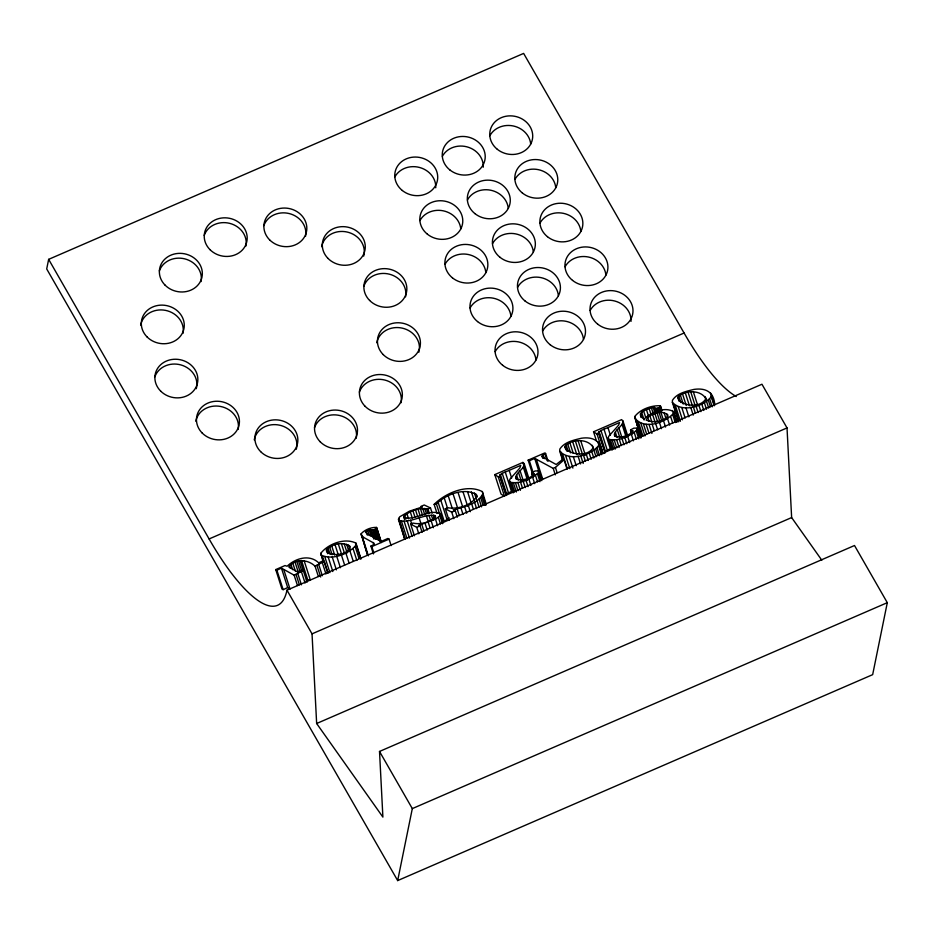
<?xml version="1.0" encoding="UTF-8"?>
<svg xmlns="http://www.w3.org/2000/svg" width="934" height="934" viewBox="0 0 934 934"><rect width="100%" height="100%" fill="white"/><g stroke="black" fill="none" stroke-linecap="round" stroke-linejoin="round"><path stroke-width="1.4" d="M494.786 474.612L498.266 476.842L504.512 496.304L501.044 494.074L494.786 474.612L522.888 462.423L524.406 464.49C523.168 469.942 515.895 472.382 515.615 478.15L516.525 479.107C522.55 481.243 529.485 478.512 534.073 474.495L534.353 473.62L531.971 473.48L531.866 472.674L535.112 470.969L538.358 470.923L541.755 480.648M596.464 440.871L593.545 431.788L621.647 419.611L623.165 421.678C621.939 427.13 614.654 429.57 614.374 435.337L615.284 436.295C621.308 438.431 628.243 435.688 632.832 431.671L633.112 430.808L630.73 430.667L630.625 429.85L633.871 428.146L637.116 428.111L640.514 437.824M361.154 533.711L367.377 554.481L361.154 533.711C364.867 529.695 370.938 527.208 376.39 527.406L381.341 542.07M562.642 460.287L559.723 451.204L559.805 449.114C564.323 441.969 573.733 440.124 581.38 438.233C592.938 436.575 601.379 440.614 602.138 453.819M678.621 421.829L672.363 402.367L672.457 400.277C676.975 393.132 686.373 391.276 694.032 389.396C705.59 387.738 714.031 391.766 714.779 404.982M398.549 518.335L404.714 539.07L398.468 519.608L399.67 516.829L409.407 511.202L422.366 506.94L420.849 506.45L424.234 504.99L430.492 507.956L432.162 513.14M601.554 454.66L598.636 445.576L598.799 443.44M714.195 405.811L711.276 396.728L711.451 394.603M634.77 416.506L641.051 437.532L634.77 416.506C640.315 409.29 651.173 405.321 660.221 405.741L659.918 407.166L657.501 408.251L654.722 408.392L654.5 407.387L651.348 407.714L643.573 410.855L640.514 413.517L641.098 417.393M565.035 447.141L565.245 446.008C572.145 438.723 588.198 438.42 593.265 447.573C588.116 456.422 573.289 455.348 566.132 449.324L565.035 447.141L565.876 449.733M677.886 397.172L678.784 400.488C685.941 406.5 700.757 407.586 705.906 398.736C700.85 389.583 684.785 389.887 677.886 397.172L679.146 401.071M48.65 259.348L46.7 268.945L397.674 880.587L872.66 674.652L887.3 602.675L854.505 545.514L379.519 751.45L382.893 817.087L316.649 723.511L312.038 633.859L286.971 590.171A140.217 39.275 66.6 0 1 209.099 538.953L48.65 259.348L523.635 53.413L684.085 333.018A140.217 39.275 66.6 0 0 736.249 396.53M397.674 880.587L412.314 808.611L379.519 751.45M381.224 542.561L376.752 527.792M505.504 493.467L499.667 475.301L502.223 473.351L520.763 465.377L519.876 467.969L509.964 479.13L509.415 481.045L510.197 482.201C520.145 484.291 531.224 478.99 538.591 472.557L538.836 471.565M600.959 451.998L603.271 453.48L605.22 452.64L598.425 432.477L600.982 430.527L619.522 422.553L618.635 425.157L608.723 436.306L608.174 438.221L608.956 439.377C618.903 441.467 629.995 436.178 637.35 429.733L637.607 428.741M457.321 517.156L455.243 510.664L453.422 510.011C463.743 506.765 477.648 504.255 482.878 493.724L482.318 491.588C467.047 483.707 445.46 493 434.135 504.372L437.054 513.455M443.335 522.736L440.428 513.653C428.694 508.47 415.712 521.102 403.827 517.343L403.663 516.759C409.396 510.711 419.599 507.36 427.97 509.053L430.492 507.956M321.004 554.994C332.049 560.482 348.907 554.306 356.204 544.802L355.959 543.133C344.926 537.517 328.079 543.798 320.817 553.29L323.094 561.486M422.121 532.392L420.043 525.9L418.595 525.387L435.501 519.222L440.019 515.883L440.428 513.653M326.445 549.834C331.92 543.786 343.595 541.16 350.297 546.565C348.265 554.901 332.901 556.862 326.608 551.562L326.445 549.834L327.706 553.734M634.805 418.058C644.145 430.177 665.265 422.904 673.753 413.073L673.636 411.649C664.401 406.337 651.22 412.233 644.11 419.097L641.413 417.136L640.257 414.789M559.723 451.204C569.565 461.711 590.183 455.757 598.636 445.576M672.363 402.367C682.217 412.875 702.835 406.92 711.276 396.728M318.377 576.523L315.038 566.144C307.683 559.116 295.051 558.462 288.746 566.926L297.607 571.97L302.196 569.903L303.328 570.499L294.152 575.204L281.449 568.117L276.884 570.207L275.728 569.588L285.01 565.56L287.112 566.249C295.272 558.322 309.423 553.955 318.692 562.828L323.094 560.844L324.226 561.439L327.974 573.126M373.88 539.058L370.623 529.543L366.116 531.259L365.474 532.065L366.969 533.734L381.341 541.405L387.855 538.474L389.069 539.116L391.148 545.608M505.224 471.95L511.47 491.424L506.602 493.899L505.913 494.763L506.462 495.464L499.667 475.301M604.672 451.939L610.229 448.6L603.983 429.138M434.135 504.372L436.4 503.951C446.02 494.413 463.778 487.338 476.328 494.46L477.157 497.063M647.764 417.358L646.13 420.113C653.111 422.927 662.439 422.098 667.717 416.389L667.845 414.859C662.031 409.956 653.135 413.19 647.764 417.358L649.013 421.246M566.996 468.88L564.078 459.797L561.976 459.937L556.185 464.502L542.059 456.726L543.144 454.753L545.596 453.457L548.095 461.244M370.973 529.975L373.542 529.94L376.636 528.294M545.596 453.457L544.685 452.978L528.142 460.147L529.356 460.801L534.692 458.372L553.22 468.378L555.426 467.42L564.078 459.797M449.254 517.891L444.257 521.417L438.011 501.955M315.038 566.144L324.226 561.439M373.39 553.909L370.891 546.121L373.215 544.942L374.079 543.226L364.213 537.727L361.131 535.019M275.728 569.588L281.975 589.05L283.142 589.669L287.695 587.591L290.03 589.085L283.784 569.612M209.099 538.953L684.085 333.018M498.266 476.842L500.204 475.99M593.545 431.788L597.024 434.018L598.974 433.178L605.22 452.64M449.091 520.46L445.331 508.773L447.666 507.757C458.01 509.439 471.32 505.481 476.842 496.339L476.328 494.46M414.416 535.777L410.668 524.102L413.003 523.087C420.697 524.873 430.422 522.375 435.524 516.432L434.812 515.521C422.868 513.863 411.439 523.379 399.472 520.577L398.468 519.608M370.891 546.121L371.802 546.6L389.069 539.116M410.668 524.102L416.739 527.336L420.043 525.9M445.331 508.773L451.741 512.182L455.243 510.664M286.971 590.171L761.957 384.236L787.023 427.924L791.635 517.576L821.815 560.213M312.038 633.859L787.023 427.924M316.649 723.511L791.635 517.576M412.314 808.611L887.3 602.675M306.329 580.049L310.38 580.166L304.134 560.704M598.425 432.477L598.974 433.178M710.4 392.77L713.728 403.149M709.7 399.063L712.21 406.85M708.369 400.289L710.447 406.769M705.637 397.569L706.478 400.172M704.948 396.483L706.197 400.371M706.594 401.515L708.673 407.995M704.388 402.741L706.466 409.232M701.749 403.978L703.827 410.47M698.842 405.146L700.932 411.637M693.378 391.93L697.546 404.901M696.04 406.092L698.118 412.583M690.728 391.848L695.316 406.115M693.332 406.815L695.41 413.307M688.043 392.14L692.619 406.418M690.716 407.317L693.226 415.105M685.287 392.805L689.455 405.776M682.497 393.844L686.245 405.519M685.941 407.784L688.86 416.868M680.302 394.942L683.209 404.025M678.761 396.051L680.851 402.542M681.808 407.586L685.136 417.965M678.294 406.839L682.462 419.821M675.422 405.683L680.419 421.257M674.535 406.769L677.454 415.852M673.414 404.188L678.831 421.059M673.636 411.649L676.975 422.028M673.753 413.073L676.671 422.156M672.398 410.54L673.239 413.132M672.772 414.766L675.27 422.553M670.659 416.634L672.737 423.125M666.584 413.645L667.833 417.545M667.53 418.607L669.62 425.098M664.109 412.77L666.199 419.261M660.607 406.115L661.856 410.003M660.221 405.741L661.891 410.925M659.918 407.166L661.167 411.053M660.933 412.396L663.432 420.183M663.467 420.58L665.545 427.06M658.832 407.761L660.081 411.649M659.077 412.489L661.576 420.277M657.501 408.251L658.342 410.855M656.333 408.497L657.583 412.384M657.057 412.851L659.976 421.934M655.341 408.532L656.59 412.431M659.369 422.191L661.459 428.683M654.5 407.387L656.17 412.583M654.722 408.392L655.972 412.279M654.372 407.983L655.621 411.882M653.158 407.399L655.236 413.89M654.886 413.482L657.396 421.269M651.348 407.714L653.018 412.91M652.562 414.392L655.073 422.18M655.598 423.359L657.676 429.85M649.095 408.403L650.753 413.587M649.877 415.782L651.955 422.273M652.142 424.083L654.22 430.562M646.386 409.466L648.476 415.957M649.002 424.34L651.909 433.423M643.573 410.855L645.663 417.346M646.094 424.223L649.013 433.306M641.611 412.209L644.11 419.996M640.514 413.517L641.763 417.416M643.351 423.779L646.69 434.158M640.782 423.02L644.95 435.991M638.366 421.934L642.954 436.213M636.603 420.779L641.6 436.353M635.412 419.483L641.249 437.649M637.116 428.111L640.035 437.194M637.35 429.733L639.848 437.521M636.229 431.053L638.739 438.84M634.256 432.605L636.334 439.097M631.664 430.878L632.505 433.481M630.625 429.85L631.874 433.75M630.73 430.667L631.559 433.259M630.473 430.341L631.723 434.228M631.361 434.333L633.439 440.825M622.815 420.545L627.811 436.12M627.578 436.131L629.668 442.623M622.815 422.95L626.983 435.921M625.395 431.286L626.644 435.186M622.032 424.269L626.2 437.252M624.706 437.31L626.796 443.79M618.857 427.97L621.775 437.054M621.927 438.291L624.005 444.782M617.281 429.64L619.779 437.427M619.23 439.097L621.32 445.576M615.319 432.057L616.989 437.252M616.638 439.704L619.137 447.491M614.385 433.936L615.226 436.528M614.245 440.077L616.755 447.865M612.179 440.147L615.097 449.242M607.906 427.457L610.404 435.244M610.416 439.914L613.334 448.997M608.956 439.377L612.295 449.756M608.174 438.221L611.922 449.896M600.982 430.527L607.228 450.001M599.114 431.625L605.36 451.087M597.024 434.018L603.271 453.48M597.748 441.607L601.508 453.282M597.059 447.9L599.558 455.687M595.717 449.126L597.807 455.617M592.296 445.32L593.545 449.207M593.942 450.351L596.032 456.843M591.736 451.577L593.826 458.069M589.097 452.815L591.187 459.306M586.202 453.982L588.28 460.474M580.726 440.766L585.314 455.033M583.388 454.928L585.478 461.419M578.088 440.685L582.676 454.963M580.679 455.652L583.19 463.439M575.391 440.976L579.559 453.959M578.076 456.154L580.574 463.941M572.647 441.642L576.815 454.624M569.845 442.681L573.184 453.06M573.301 456.621L576.22 465.704M567.65 443.778L570.569 452.862M566.121 444.888L568.199 451.379M569.156 456.422L572.904 468.097M565.245 446.008L566.915 451.204M565.654 455.687L569.822 468.658M562.77 454.519L567.358 468.798M560.645 451.717L562.723 458.209M560.762 453.037L562.852 459.516M555.426 467.42L557.096 472.604M553.22 468.378L555.298 474.869M545.106 454.274L547.184 460.766M543.144 454.753L544.394 458.641M542.012 455.815L542.852 458.407M536.408 459.47L542.654 478.944L540.949 477.846L534.692 458.372M538.358 470.923L541.276 480.006M538.591 472.557L541.09 480.345M538.369 473.293L539.618 477.181M537.47 473.877L539.98 481.664M535.497 475.418L537.575 481.909M529.356 460.801L533.104 472.476M532.905 473.701L533.746 476.293M528.142 460.147L532.73 474.425M531.866 472.674L532.8 476.071M531.703 473.153L532.964 477.041M532.602 477.157L534.68 483.649M524.056 463.357L529.053 478.932M528.819 478.955L530.909 485.447M524.056 465.762L528.224 478.745M522.888 462.423L523.717 465.027M524.558 467.619L527.465 476.702M523.274 467.093L527.441 480.064M525.947 480.123L528.037 486.614M520.098 470.783L523.425 481.173M523.168 481.115L525.247 487.606M518.522 472.452L521.02 480.239M520.471 481.909L522.561 488.4M516.56 474.881L518.23 480.064M517.88 482.528L520.378 490.315M515.626 476.749L516.467 479.34M515.486 482.901L517.985 490.689M513.42 482.971L516.339 492.055M509.147 470.281L511.645 478.068M511.657 482.738L514.576 491.821M510.197 482.201L513.537 492.58M509.415 481.045L513.163 492.72M502.223 473.351L508.47 492.813M500.355 474.437L506.602 493.899M482.318 491.588L486.205 504.103M482.551 494.962L485.89 505.341M481.804 496.258L484.723 505.341M480.648 497.635L483.147 505.422M479.06 499.095L481.559 506.87M477.017 500.601L479.095 507.092M474.379 492.895L476.468 499.386M471.39 491.868L474.309 500.951M474.53 502.13L476.609 508.621M471.6 503.671L473.258 508.867M467.49 491.482L471.25 503.169M468.214 505.224L470.304 511.715M462.984 491.728L467.56 506.006M464.618 506.683L466.696 513.175M458.08 492.557L462.669 506.823M460.952 507.968L463.031 514.459M453.083 493.923L457.672 508.189M457.216 509.077L459.306 515.568M448.215 495.756L452.383 508.738M451.741 512.182L453.819 518.674M444.164 497.717L447.491 508.108M440.673 499.83L446.931 519.292M440.65 514.622L443.148 522.41M439.61 512.941L442.529 522.024M436.4 503.951L439.739 514.33M440.019 515.883L442.518 523.67M438.373 517.424L440.463 523.904M434.812 515.521L435.653 518.113M435.501 519.222L437.579 525.714M433.411 515.136L434.66 519.035M431.415 515.159L433.084 520.343M427.97 509.053L429.22 512.941M431.298 521.242L433.376 527.722M429.033 515.486L430.702 520.67M426.488 508.61L428.157 513.805M424.737 508.411L426.406 513.607M426.464 516.023L428.122 521.219M428.297 522.456L429.955 527.652M422.74 508.458L424.818 514.949M420.463 508.75L422.553 515.241M425.122 523.589L427.212 530.08M418.047 509.263L420.125 515.755M421.853 524.604L423.931 531.096M419.132 517.95L420.79 523.145M415.537 509.964L417.626 516.455M412.956 510.851L415.046 517.343M416.739 527.336L418.817 533.828M410.306 511.925L412.396 518.417M410.505 520.191L411.754 524.091M406.897 513.63L408.567 518.814M407.189 520.857L412.198 536.431M404.597 515.288L405.846 519.176M403.92 516.07L404.749 518.674M403.663 516.759L404.492 519.351M404.083 521.219L409.501 538.089M401.433 521.172L406.85 538.042M399.472 520.577L405.298 538.743M376.39 527.406L380.979 541.685M375.993 528.866L380.161 541.848M374.779 529.496L378.107 539.875M373.542 529.94L376.46 539.023M372.444 530.138L375.363 539.222M370.623 529.543L372.701 536.023M369.163 529.823L371.242 536.314M373.156 542.491L373.997 545.094M367.646 530.395L369.315 535.591M371.802 546.6L373.892 553.091M366.116 531.259L367.366 535.147M362.135 536.349L368.381 555.812M355.959 543.133L360.968 558.695M356.204 544.802L360.781 559.081M355.235 546.74L358.995 558.427M353.122 548.807L356.87 560.493M348.627 545.094L350.297 550.289M349.923 550.932L353.262 561.311M346.642 544.312L348.732 550.791M344.214 543.81L347.133 552.893M345.837 552.951L349.164 563.33M341.4 543.705L344.319 552.788M338.318 543.997L341.657 554.376M341.295 554.691L344.634 565.07M335.037 544.732L338.377 555.123M336.649 556.022L340.408 567.709M331.733 545.946L334.652 555.029M329.632 546.95L332.13 554.738M332.212 556.909L336.38 569.88M328.044 547.943L330.134 554.434M326.982 548.9L328.243 552.8M328.243 557.248L332.819 571.526M324.892 557.061L329.9 572.635M322.475 556.302L327.892 573.172M320.817 553.29L323.736 562.373M322.207 562.315L325.966 573.99M318.576 564.078L322.323 575.753M316.918 565.327L320.677 577.014M301.507 560.435L307.765 579.897M300.071 560.575L307.076 582.186M298.518 560.914L301.857 571.293M301.32 571.375L305.068 583.049M296.849 561.427L300.176 571.818M295.051 562.14L298.39 572.519M297.677 573.137L301.437 584.812M292.832 563.249L295.342 571.036M296.031 574.387L299.359 584.766M290.988 564.486L292.657 569.682M294.152 575.204L297.479 585.583M289.563 565.77L290.392 568.362M281.449 568.117L287.695 587.591M276.884 570.207L283.142 589.669M195.801 421.246A21.575 19.217 11.5 0 1 220.587 406.465A21.575 19.217 11.5 0 1 238.147 429.453M254.235 439.844A21.575 19.217 11.5 0 1 279.71 425.203A21.575 19.217 11.5 0 1 296.3 449.277M314.524 427.632A21.575 19.217 11.5 0 1 340.034 415.595A21.575 19.217 11.5 0 1 356.228 438.268M359.38 392.105A21.575 19.217 11.5 0 1 384.89 380.068A21.575 19.217 11.5 0 1 401.083 402.741M376.787 342.766A21.575 19.217 11.5 0 1 402.274 328.138A21.575 19.217 11.5 0 1 418.864 352.211M363.863 286.213A21.575 19.217 11.5 0 1 389.373 274.176A21.575 19.217 11.5 0 1 405.566 296.849M154.869 376.822A21.575 19.217 11.5 0 1 181.068 364.972A21.575 19.217 11.5 0 1 196.292 388.696M321.635 246.658A21.575 19.217 11.5 0 1 347.121 232.029A21.575 19.217 11.5 0 1 363.711 256.091M263.855 225.631A21.575 19.217 11.5 0 1 289.365 213.594A21.575 19.217 11.5 0 1 305.558 236.267M204.219 235.403A21.575 19.217 11.5 0 1 229.729 223.366A21.575 19.217 11.5 0 1 245.922 246.039M159.352 270.93A21.575 19.217 11.5 0 1 184.874 258.893A21.575 19.217 11.5 0 1 201.055 281.566M140.637 325.125A21.575 19.217 11.5 0 1 165.435 310.357A21.575 19.217 11.5 0 1 182.994 333.333M495.148 351.663A21.575 19.217 11.5 0 1 518.417 341.879A21.575 19.217 11.5 0 1 535.976 360.01M470.082 307.975A21.575 19.217 11.5 0 1 493.35 298.191A21.575 19.217 11.5 0 1 510.91 316.322M445.004 264.287A21.575 19.217 11.5 0 1 468.284 254.503A21.575 19.217 11.5 0 1 485.832 272.635M419.938 220.599A21.575 19.217 11.5 0 1 443.218 210.815A21.575 19.217 11.5 0 1 460.766 228.947M394.872 176.911A21.575 19.217 11.5 0 1 419.518 167.455A21.575 19.217 11.5 0 1 435.746 187.781M542.642 331.068A21.575 19.217 11.5 0 1 565.922 321.284A21.575 19.217 11.5 0 1 583.47 339.416M517.576 287.38A21.575 19.217 11.5 0 1 540.844 277.596A21.575 19.217 11.5 0 1 558.404 295.728M492.51 243.692A21.575 19.217 11.5 0 1 515.778 233.909A21.575 19.217 11.5 0 1 533.337 252.04M467.432 200.004A21.575 19.217 11.5 0 1 490.712 190.221A21.575 19.217 11.5 0 1 508.259 208.352M442.366 156.317A21.575 19.217 11.5 0 1 467.012 146.86A21.575 19.217 11.5 0 1 483.24 167.186M590.148 310.473A21.575 19.217 11.5 0 1 614.794 301.017A21.575 19.217 11.5 0 1 631.022 321.354M565.07 266.785A21.575 19.217 11.5 0 1 588.35 257.002A21.575 19.217 11.5 0 1 605.897 275.133M540.004 223.098A21.575 19.217 11.5 0 1 563.284 213.314A21.575 19.217 11.5 0 1 580.831 231.445M514.938 179.41A21.575 19.217 11.5 0 1 538.206 169.626A21.575 19.217 11.5 0 1 555.765 187.757M489.871 135.722A21.575 19.217 11.5 0 1 513.14 125.938A21.575 19.217 11.5 0 1 530.699 144.07M320.269 441.852A21.575 19.217 11.5 0 0 356.543 435.898A21.575 19.217 11.5 0 0 331.255 410.353A21.575 19.217 11.5 0 0 320.269 441.852M260.633 451.624A21.575 19.217 11.5 0 0 296.907 445.681A21.575 19.217 11.5 0 0 271.619 420.137A21.575 19.217 11.5 0 0 260.633 451.624M202.188 433.026A21.575 19.217 11.5 0 0 238.474 427.083A21.575 19.217 11.5 0 0 213.185 401.538A21.575 19.217 11.5 0 0 202.188 433.026M160.613 391.042A21.575 19.217 11.5 0 0 196.899 385.088A21.575 19.217 11.5 0 0 171.599 359.543A21.575 19.217 11.5 0 0 160.613 391.042M147.035 336.905A21.575 19.217 11.5 0 0 183.321 330.963A21.575 19.217 11.5 0 0 158.033 305.418A21.575 19.217 11.5 0 0 147.035 336.905M165.096 285.15A21.575 19.217 11.5 0 0 201.382 279.196A21.575 19.217 11.5 0 0 176.094 253.651A21.575 19.217 11.5 0 0 165.096 285.15M209.963 249.623A21.575 19.217 11.5 0 0 246.237 243.669A21.575 19.217 11.5 0 0 220.949 218.124A21.575 19.217 11.5 0 0 209.963 249.623M269.599 239.84A21.575 19.217 11.5 0 0 305.873 233.897A21.575 19.217 11.5 0 0 280.585 208.352A21.575 19.217 11.5 0 0 269.599 239.84M328.032 258.438A21.575 19.217 11.5 0 0 364.318 252.495A21.575 19.217 11.5 0 0 339.019 226.95A21.575 19.217 11.5 0 0 328.032 258.438M369.607 300.433A21.575 19.217 11.5 0 0 405.893 294.479A21.575 19.217 11.5 0 0 380.593 268.934A21.575 19.217 11.5 0 0 369.607 300.433M383.185 354.558A21.575 19.217 11.5 0 0 419.471 348.604A21.575 19.217 11.5 0 0 394.171 323.059A21.575 19.217 11.5 0 0 383.185 354.558M365.124 406.313A21.575 19.217 11.5 0 0 401.41 400.371A21.575 19.217 11.5 0 0 376.11 374.826A21.575 19.217 11.5 0 0 365.124 406.313M597.608 324.075A21.575 19.217 11.5 0 0 632.645 314.256A21.575 19.217 11.5 0 0 604.286 291.455A21.575 19.217 11.5 0 0 597.608 324.075M572.53 280.387A21.575 19.217 11.5 0 0 607.579 270.556A21.575 19.217 11.5 0 0 579.22 247.767A21.575 19.217 11.5 0 0 572.53 280.387M547.464 236.699A21.575 19.217 11.5 0 0 582.512 226.869A21.575 19.217 11.5 0 0 554.142 204.079A21.575 19.217 11.5 0 0 547.464 236.699M522.398 193.011A21.575 19.217 11.5 0 0 557.435 183.181A21.575 19.217 11.5 0 0 529.076 160.391A21.575 19.217 11.5 0 0 522.398 193.011M497.32 149.312A21.575 19.217 11.5 0 0 532.368 139.493A21.575 19.217 11.5 0 0 504.01 116.703A21.575 19.217 11.5 0 0 497.32 149.312M550.103 344.669A21.575 19.217 11.5 0 0 585.151 334.839A21.575 19.217 11.5 0 0 556.792 312.049A21.575 19.217 11.5 0 0 550.103 344.669M525.036 300.981A21.575 19.217 11.5 0 0 560.073 291.151A21.575 19.217 11.5 0 0 531.715 268.362A21.575 19.217 11.5 0 0 525.036 300.981M499.97 257.282A21.575 19.217 11.5 0 0 535.007 247.463A21.575 19.217 11.5 0 0 506.648 224.674A21.575 19.217 11.5 0 0 499.97 257.282M474.892 213.594A21.575 19.217 11.5 0 0 509.941 203.775A21.575 19.217 11.5 0 0 481.582 180.986A21.575 19.217 11.5 0 0 474.892 213.594M449.826 169.906A21.575 19.217 11.5 0 0 484.874 160.088A21.575 19.217 11.5 0 0 456.504 137.298A21.575 19.217 11.5 0 0 449.826 169.906M502.609 365.252A21.575 19.217 11.5 0 0 537.645 355.434A21.575 19.217 11.5 0 0 509.287 332.644A21.575 19.217 11.5 0 0 502.609 365.252M477.543 321.565A21.575 19.217 11.5 0 0 512.579 311.746A21.575 19.217 11.5 0 0 484.221 288.956A21.575 19.217 11.5 0 0 477.543 321.565M452.465 277.877A21.575 19.217 11.5 0 0 487.513 268.058A21.575 19.217 11.5 0 0 459.154 245.268A21.575 19.217 11.5 0 0 452.465 277.877M427.398 234.189A21.575 19.217 11.5 0 0 462.435 224.37A21.575 19.217 11.5 0 0 434.077 201.581A21.575 19.217 11.5 0 0 427.398 234.189M402.332 190.501A21.575 19.217 11.5 0 0 437.369 180.682A21.575 19.217 11.5 0 0 409.01 157.893A21.575 19.217 11.5 0 0 402.332 190.501"/></g></svg>
